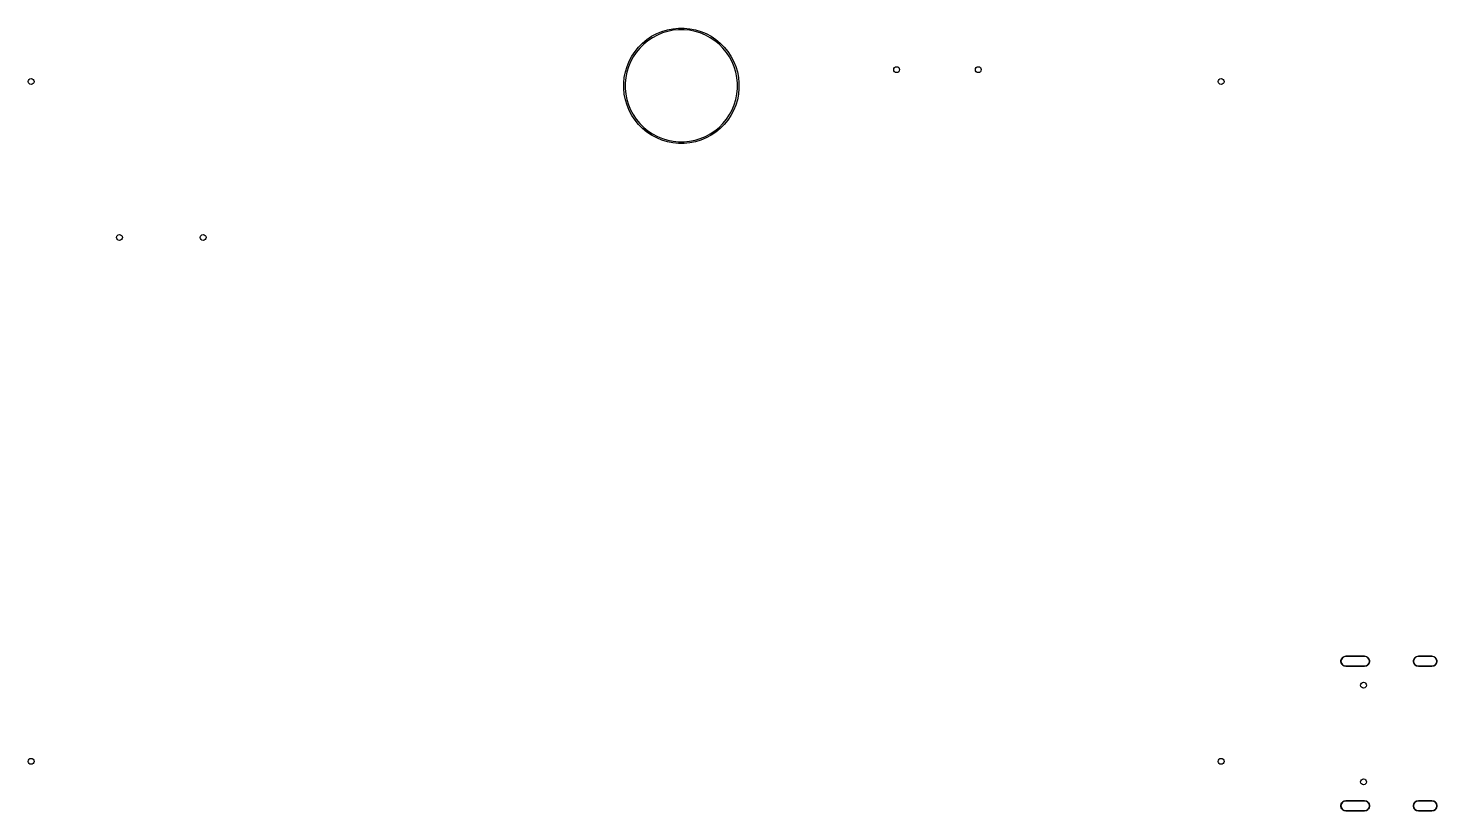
# Model space of a CAD drawing. Extents: x 4.08 to 7.4, y -4.81 to -2.97.
import ezdxf

# ---------------------------------------------------------------- set-up
doc = ezdxf.new("R2010")
doc.units = 0
doc.header["$MEASUREMENT"] = 0
doc.layers.add('BLACK', color=7, linetype='CONTINUOUS')

msp = doc.modelspace()

# ---------------------------------------------------------------- linework, layer by layer
at = {"layer": 'BLACK', "linetype": 'CONTINUOUS'}
for p, q in [((5.5606, -2.9847), (5.5729, -2.9796)), ((5.5729, -2.9796), (5.5857, -2.9758)), ((5.5866, -2.9794), (5.5742, -2.9832)), ((5.5857, -2.9758), (5.5987, -2.9732)), ((5.5993, -2.9769), (5.5866, -2.9794)), ((5.5987, -2.9732), (5.612, -2.9719)), ((5.6122, -2.9756), (5.5993, -2.9769)), ((5.612, -2.9719), (5.6253, -2.9719)), ((5.6252, -2.9756), (5.6122, -2.9756)), ((5.6381, -2.9769), (5.6252, -2.9756)), ((5.6253, -2.9719), (5.6386, -2.9732)), ((5.6508, -2.9794), (5.6381, -2.9769)), ((5.6386, -2.9732), (5.6517, -2.9758)), ((5.6632, -2.9832), (5.6508, -2.9794)), ((5.6517, -2.9758), (5.6644, -2.9796)), ((5.6644, -2.9796), (5.6767, -2.9847)), ((5.518, -3.0163), (5.5275, -3.0069)), ((5.53, -3.0097), (5.5208, -3.0188)), ((5.5275, -3.0069), (5.5378, -2.9984)), ((5.54, -3.0015), (5.53, -3.0097)), ((5.5378, -2.9984), (5.5488, -2.991)), ((5.5508, -2.9943), (5.54, -3.0015)), ((5.5488, -2.991), (5.5606, -2.9847)), ((5.5622, -2.9881), (5.5508, -2.9943)), ((5.5742, -2.9832), (5.5622, -2.9881)), ((5.6751, -2.9881), (5.6632, -2.9832)), ((5.6866, -2.9943), (5.6751, -2.9881)), ((5.6767, -2.9847), (5.6885, -2.991)), ((5.6973, -3.0015), (5.6866, -2.9943)), ((5.6885, -2.991), (5.6996, -2.9984)), ((5.7074, -3.0097), (5.6973, -3.0015)), ((5.6996, -2.9984), (5.7099, -3.0069)), ((5.7165, -3.0188), (5.7074, -3.0097)), ((5.7099, -3.0069), (5.7193, -3.0163)), ((5.4959, -3.0494), (5.5022, -3.0377)), ((5.5054, -3.0396), (5.4993, -3.0511)), ((5.5022, -3.0377), (5.5096, -3.0266)), ((5.5126, -3.0289), (5.5054, -3.0396)), ((5.5096, -3.0266), (5.518, -3.0163)), ((5.5208, -3.0188), (5.5126, -3.0289)), ((5.7247, -3.0289), (5.7165, -3.0188)), ((5.7193, -3.0163), (5.7278, -3.0266)), ((5.7319, -3.0396), (5.7247, -3.0289)), ((5.7278, -3.0266), (5.7352, -3.0377)), ((5.738, -3.0511), (5.7319, -3.0396)), ((5.7352, -3.0377), (5.7415, -3.0494)), ((5.4843, -3.0876), (5.4869, -3.0745)), ((5.4869, -3.0745), (5.4908, -3.0618)), ((5.4906, -3.0754), (5.4881, -3.0881)), ((5.4943, -3.063), (5.4906, -3.0754)), ((5.4908, -3.0618), (5.4959, -3.0494)), ((5.4993, -3.0511), (5.4943, -3.063)), ((5.743, -3.063), (5.738, -3.0511)), ((5.7415, -3.0494), (5.7466, -3.0618)), ((5.7468, -3.0754), (5.743, -3.063)), ((5.7466, -3.0618), (5.7504, -3.0745)), ((5.7493, -3.0881), (5.7468, -3.0754)), ((5.7504, -3.0745), (5.753, -3.0876)), ((5.483, -3.1009), (5.4843, -3.0876)), ((5.483, -3.101), (5.483, -3.1009)), ((5.483, -3.1142), (5.483, -3.101)), ((5.4843, -3.1274), (5.483, -3.1142)), ((5.4881, -3.0881), (5.4868, -3.101)), ((5.4868, -3.101), (5.4868, -3.114)), ((5.4868, -3.114), (5.4881, -3.1269)), ((5.7506, -3.101), (5.7493, -3.0881)), ((5.7493, -3.1269), (5.7506, -3.114)), ((5.7506, -3.114), (5.7506, -3.101)), ((5.753, -3.0876), (5.7543, -3.1009)), ((5.7543, -3.1142), (5.753, -3.1274)), ((5.7543, -3.1009), (5.7543, -3.1142)), ((5.4869, -3.1405), (5.4843, -3.1274)), ((5.4908, -3.1533), (5.4869, -3.1405)), ((5.4881, -3.1269), (5.4906, -3.1396)), ((5.4906, -3.1396), (5.4943, -3.152)), ((5.743, -3.152), (5.7468, -3.1396)), ((5.7504, -3.1405), (5.7466, -3.1533)), ((5.7468, -3.1396), (5.7493, -3.1269)), ((5.753, -3.1274), (5.7504, -3.1405)), ((5.4959, -3.1656), (5.4908, -3.1533)), ((5.4943, -3.152), (5.4993, -3.164)), ((5.5022, -3.1773), (5.4959, -3.1656)), ((5.4993, -3.164), (5.5054, -3.1754)), ((5.5096, -3.1884), (5.5022, -3.1773)), ((5.5054, -3.1754), (5.5126, -3.1862)), ((5.7247, -3.1862), (5.7319, -3.1754)), ((5.7352, -3.1773), (5.7278, -3.1884)), ((5.7319, -3.1754), (5.738, -3.164)), ((5.7415, -3.1656), (5.7352, -3.1773)), ((5.738, -3.164), (5.743, -3.152)), ((5.7466, -3.1533), (5.7415, -3.1656)), ((5.518, -3.1987), (5.5096, -3.1884)), ((5.5126, -3.1862), (5.5208, -3.1962)), ((5.5275, -3.2082), (5.518, -3.1987)), ((5.5208, -3.1962), (5.53, -3.2054)), ((5.5378, -3.2166), (5.5275, -3.2082)), ((5.53, -3.2054), (5.54, -3.2136)), ((5.54, -3.2136), (5.5508, -3.2208)), ((5.6866, -3.2208), (5.6973, -3.2136)), ((5.6973, -3.2136), (5.7074, -3.2054)), ((5.7099, -3.2082), (5.6996, -3.2166)), ((5.7074, -3.2054), (5.7165, -3.1962)), ((5.7193, -3.1987), (5.7099, -3.2082)), ((5.7165, -3.1962), (5.7247, -3.1862)), ((5.7278, -3.1884), (5.7193, -3.1987)), ((5.5488, -3.224), (5.5378, -3.2166)), ((5.5606, -3.2303), (5.5488, -3.224)), ((5.5508, -3.2208), (5.5622, -3.2269)), ((5.5729, -3.2354), (5.5606, -3.2303)), ((5.5622, -3.2269), (5.5742, -3.2318)), ((5.5857, -3.2393), (5.5729, -3.2354)), ((5.5742, -3.2318), (5.5866, -3.2356)), ((5.5987, -3.2419), (5.5857, -3.2393)), ((5.5866, -3.2356), (5.5993, -3.2381)), ((5.612, -3.2432), (5.5987, -3.2419)), ((5.5993, -3.2381), (5.6122, -3.2394)), ((5.6253, -3.2432), (5.612, -3.2432)), ((5.6122, -3.2394), (5.6252, -3.2394)), ((5.6252, -3.2394), (5.6381, -3.2381)), ((5.6386, -3.2419), (5.6253, -3.2432)), ((5.6381, -3.2381), (5.6508, -3.2356)), ((5.6517, -3.2393), (5.6386, -3.2419)), ((5.6508, -3.2356), (5.6632, -3.2318)), ((5.6644, -3.2354), (5.6517, -3.2393)), ((5.6632, -3.2318), (5.6751, -3.2269)), ((5.6767, -3.2303), (5.6644, -3.2354)), ((5.6751, -3.2269), (5.6866, -3.2208)), ((5.6885, -3.224), (5.6767, -3.2303)), ((5.6996, -3.2166), (5.6885, -3.224)), ((7.1707, -4.4604), (7.1715, -4.4575)), ((7.1707, -4.4635), (7.1707, -4.4604)), ((7.1715, -4.4665), (7.1707, -4.4635)), ((7.1715, -4.4575), (7.1731, -4.4548)), ((7.1731, -4.4692), (7.1715, -4.4665)), ((7.1731, -4.4548), (7.1753, -4.4526)), ((7.1753, -4.4714), (7.1731, -4.4692)), ((7.1753, -4.4526), (7.1779, -4.4511)), ((7.1779, -4.4729), (7.1753, -4.4714)), ((7.1779, -4.4511), (7.1809, -4.4503)), ((7.1809, -4.4737), (7.1779, -4.4729)), ((7.1809, -4.4503), (7.1825, -4.4502)), ((7.1825, -4.4738), (7.1809, -4.4737)), ((7.1825, -4.4502), (7.2258, -4.4502)), ((7.2258, -4.4502), (7.1825, -4.4502)), ((7.2258, -4.4738), (7.1825, -4.4738)), ((7.1825, -4.4738), (7.2258, -4.4738)), ((7.2258, -4.4502), (7.2273, -4.4503)), ((7.2273, -4.4737), (7.2258, -4.4738)), ((7.2273, -4.4503), (7.2303, -4.4511)), ((7.2303, -4.4729), (7.2273, -4.4737)), ((7.2303, -4.4511), (7.233, -4.4526)), ((7.233, -4.4714), (7.2303, -4.4729)), ((7.233, -4.4526), (7.2351, -4.4548)), ((7.2351, -4.4692), (7.233, -4.4714)), ((7.2351, -4.4548), (7.2367, -4.4575)), ((7.2367, -4.4665), (7.2351, -4.4692)), ((7.2367, -4.4575), (7.2375, -4.4604)), ((7.2375, -4.4635), (7.2367, -4.4665)), ((7.2375, -4.4604), (7.2375, -4.4635)), ((7.3412, -4.4604), (7.342, -4.4575)), ((7.3412, -4.4635), (7.3412, -4.4604)), ((7.342, -4.4665), (7.3412, -4.4635)), ((7.342, -4.4575), (7.3436, -4.4548)), ((7.3436, -4.4692), (7.342, -4.4665)), ((7.3436, -4.4548), (7.3457, -4.4526)), ((7.3457, -4.4714), (7.3436, -4.4692)), ((7.3457, -4.4526), (7.3484, -4.4511)), ((7.3484, -4.4729), (7.3457, -4.4714)), ((7.3484, -4.4511), (7.3514, -4.4503)), ((7.3514, -4.4737), (7.3484, -4.4729)), ((7.3514, -4.4503), (7.3529, -4.4502)), ((7.3529, -4.4738), (7.3514, -4.4737)), ((7.3529, -4.4502), (7.3844, -4.4502)), ((7.3844, -4.4502), (7.3529, -4.4502)), ((7.3844, -4.4738), (7.3529, -4.4738)), ((7.3529, -4.4738), (7.3844, -4.4738)), ((7.3844, -4.4502), (7.386, -4.4503)), ((7.386, -4.4737), (7.3844, -4.4738)), ((7.386, -4.4503), (7.3889, -4.4511)), ((7.3889, -4.4729), (7.386, -4.4737)), ((7.3889, -4.4511), (7.3916, -4.4526)), ((7.3916, -4.4714), (7.3889, -4.4729)), ((7.3916, -4.4526), (7.3938, -4.4548)), ((7.3938, -4.4692), (7.3916, -4.4714)), ((7.3938, -4.4548), (7.3953, -4.4575)), ((7.3953, -4.4665), (7.3938, -4.4692)), ((7.3953, -4.4575), (7.3961, -4.4604)), ((7.3961, -4.4635), (7.3953, -4.4665)), ((7.3961, -4.4604), (7.3961, -4.4635)), ((7.1707, -4.8006), (7.1715, -4.7976)), ((7.1707, -4.8037), (7.1707, -4.8006)), ((7.1715, -4.8067), (7.1707, -4.8037)), ((7.1715, -4.7976), (7.1731, -4.795)), ((7.1731, -4.795), (7.1753, -4.7928)), ((7.1753, -4.7928), (7.1779, -4.7912)), ((7.1779, -4.7912), (7.1809, -4.7904)), ((7.1809, -4.7904), (7.1825, -4.7903)), ((7.1825, -4.7903), (7.2258, -4.7903)), ((7.2258, -4.7903), (7.1825, -4.7903)), ((7.2258, -4.7903), (7.2273, -4.7904)), ((7.2273, -4.7904), (7.2303, -4.7912)), ((7.2303, -4.7912), (7.233, -4.7928)), ((7.233, -4.7928), (7.2351, -4.795)), ((7.2351, -4.795), (7.2367, -4.7976)), ((7.2367, -4.7976), (7.2375, -4.8006)), ((7.2375, -4.8037), (7.2367, -4.8067)), ((7.2375, -4.8006), (7.2375, -4.8037)), ((7.3412, -4.8006), (7.342, -4.7976)), ((7.3412, -4.8037), (7.3412, -4.8006)), ((7.342, -4.8067), (7.3412, -4.8037)), ((7.342, -4.7976), (7.3436, -4.795)), ((7.3436, -4.795), (7.3457, -4.7928)), ((7.3457, -4.7928), (7.3484, -4.7912)), ((7.3484, -4.7912), (7.3514, -4.7904)), ((7.3514, -4.7904), (7.3529, -4.7903)), ((7.3529, -4.7903), (7.3844, -4.7903)), ((7.3844, -4.7903), (7.3529, -4.7903)), ((7.3844, -4.7903), (7.386, -4.7904)), ((7.386, -4.7904), (7.3889, -4.7912)), ((7.3889, -4.7912), (7.3916, -4.7928)), ((7.3916, -4.7928), (7.3938, -4.795)), ((7.3938, -4.795), (7.3953, -4.7976)), ((7.3953, -4.7976), (7.3961, -4.8006)), ((7.3961, -4.8037), (7.3953, -4.8067)), ((7.3961, -4.8006), (7.3961, -4.8037)), ((7.1731, -4.8093), (7.1715, -4.8067)), ((7.1753, -4.8115), (7.1731, -4.8093)), ((7.1779, -4.8131), (7.1753, -4.8115)), ((7.1809, -4.8139), (7.1779, -4.8131)), ((7.1825, -4.814), (7.1809, -4.8139)), ((7.2258, -4.814), (7.1825, -4.814)), ((7.1825, -4.814), (7.2258, -4.814)), ((7.2273, -4.8139), (7.2258, -4.814)), ((7.2303, -4.8131), (7.2273, -4.8139)), ((7.233, -4.8115), (7.2303, -4.8131)), ((7.2351, -4.8093), (7.233, -4.8115)), ((7.2367, -4.8067), (7.2351, -4.8093)), ((7.3436, -4.8093), (7.342, -4.8067)), ((7.3457, -4.8115), (7.3436, -4.8093)), ((7.3484, -4.8131), (7.3457, -4.8115)), ((7.3514, -4.8139), (7.3484, -4.8131)), ((7.3529, -4.814), (7.3514, -4.8139)), ((7.3844, -4.814), (7.3529, -4.814)), ((7.3529, -4.814), (7.3844, -4.814)), ((7.386, -4.8139), (7.3844, -4.814)), ((7.3889, -4.8131), (7.386, -4.8139)), ((7.3916, -4.8115), (7.3889, -4.8131)), ((7.3938, -4.8093), (7.3916, -4.8115)), ((7.3953, -4.8067), (7.3938, -4.8093))]:
    msp.add_line(p, q, dxfattribs=at)
at = {"layer": 'BLACK'}
for centre in [(6.1252, -3.0695), (6.1252, -3.0695), (6.3173, -3.0695), (6.3173, -3.0695), (4.0887, -3.0975), (4.0887, -3.0975), (6.8887, -3.0975), (6.8887, -3.0975), (4.2965, -3.4644), (4.2965, -3.4644), (4.4934, -3.4644), (4.4934, -3.4644), (7.2238, -4.5183), (7.2238, -4.5183), (4.0887, -4.6975), (4.0887, -4.6975), (6.8887, -4.6975), (6.8887, -4.6975), (7.2238, -4.7458), (7.2238, -4.7458)]:
    msp.add_circle(centre, 0.00689, dxfattribs=at)
for centre, start, end in [((7.1825, -4.462), 90, 270), ((7.2258, -4.462), 270, 450), ((7.3529, -4.462), 90, 270), ((7.3844, -4.462), 270, 450), ((7.1825, -4.8021), 90, 270), ((7.2258, -4.8021), 270, 450), ((7.3529, -4.8021), 90, 270), ((7.3844, -4.8021), 270, 450)]:
    msp.add_arc(centre, 0.0118, start, end, dxfattribs=at)

doc.saveas('drawing.dxf')
